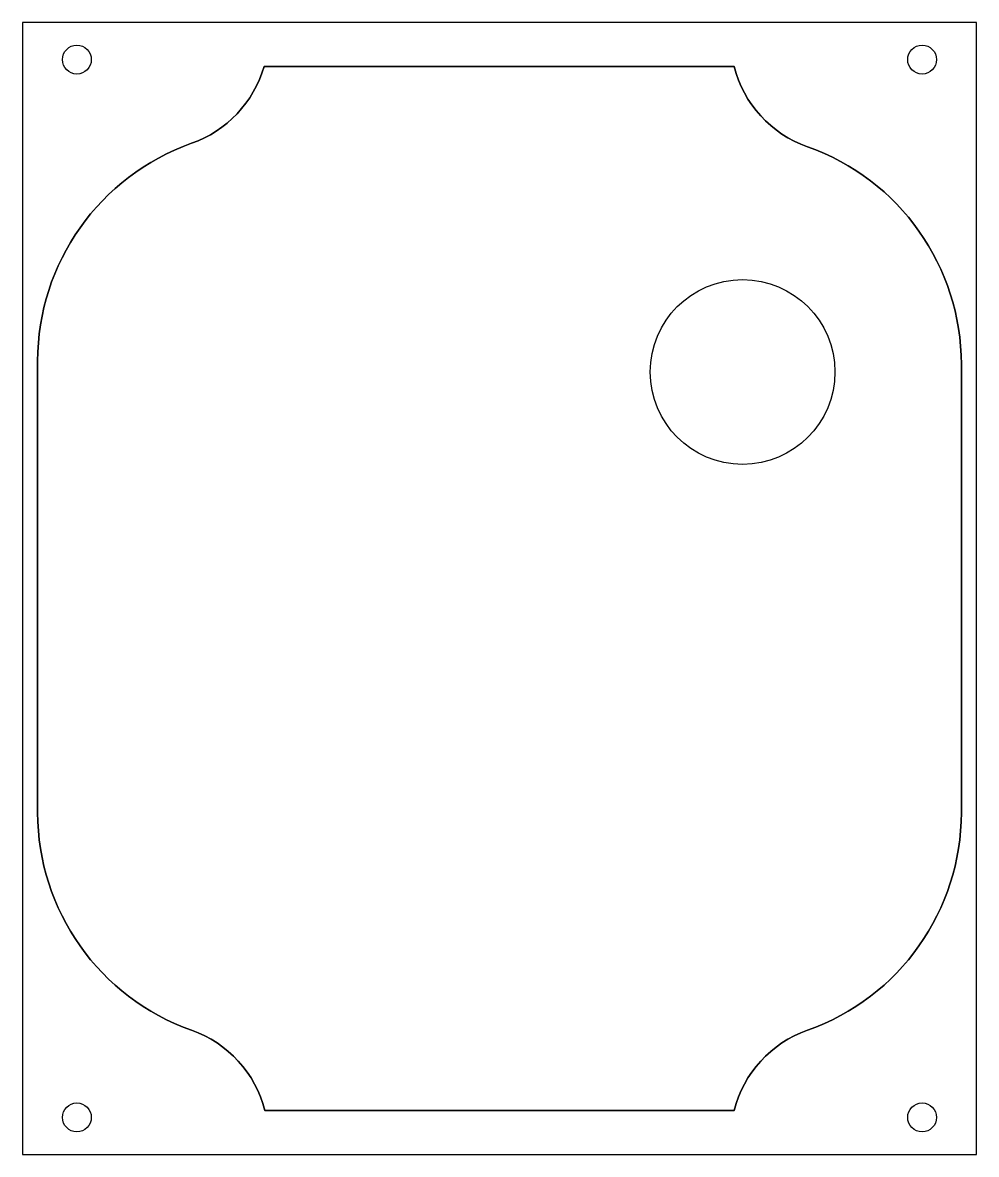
# Model space of a CAD drawing. Header units: millimetres. Extents: x -41.3 to 41.3, y -49 to 49.
import ezdxf

# ---------------------------------------------------------------- set-up
doc = ezdxf.new("R2010")
doc.units = ezdxf.units.MM
doc.layers.get('0').update_dxf_attribs({"linetype": 'CONTINUOUS'})

msp = doc.modelspace()

# ---------------------------------------------------------------- linework, layer by layer
msp.add_lwpolyline([(-41.3, -49), (41.3, -49), (41.3, 49), (-41.3, 49)], close=True)
for points in [[(-26.667, 38.549, 0.317837), (-40, 19.693), (-40, -19.4, 0.317837), (-26.667, -38.256, -0.249997), (-20.314, -45.2), (20.313, -45.2, -0.249997), (26.667, -38.256, 0.317838), (40, -19.4), (40, 19.4, 0.317838), (26.667, 38.256, -0.249997), (20.313, 45.2), (-20.393, 45.2, -0.24195)], [(-40, -19.4), (-40, 19.693, -0.317837), (-26.667, 38.549, 0.24195), (-20.393, 45.2), (20.313, 45.2, 0.249997), (26.667, 38.256, -0.317838), (40, 19.4), (40, -19.4, -0.317838), (26.667, -38.256, 0.249997), (20.313, -45.2), (-20.314, -45.2, 0.249997), (-26.667, -38.256, -0.317837)]]:
    msp.add_lwpolyline(points, format="xyb", close=True)
for centre, radius in [((-36.6, 45.8), 1.25), ((36.6, 45.8), 1.25), ((21.054, 18.75), 8), ((21.054, 18.75), 8), ((-36.6, -45.8), 1.25), ((36.6, -45.8), 1.25)]:
    msp.add_circle(centre, radius)

doc.saveas('drawing.dxf')
